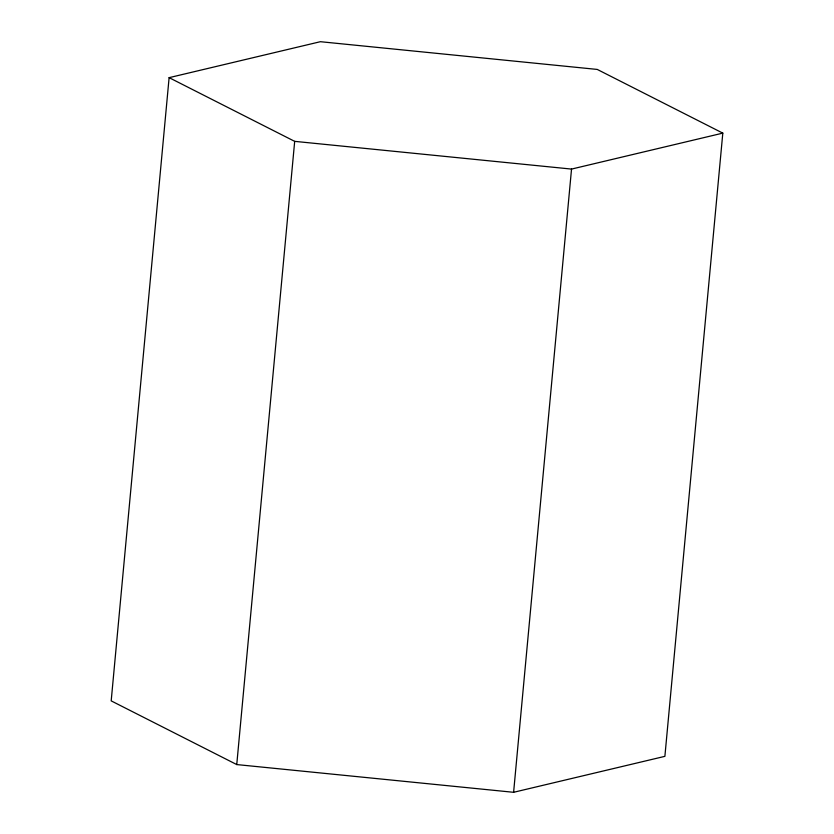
<?xml version="1.0" encoding="UTF-8"?>
<svg xmlns="http://www.w3.org/2000/svg" width="834" height="834" viewBox="0 0 834 834"><rect width="100%" height="100%" fill="white"/><g stroke="black" fill="none" stroke-linecap="round" stroke-linejoin="round"><path stroke-width="1.25" d="M169.114 77.656L111.193 700.873L236.752 764.569L513.608 792.3L664.886 756.344L722.807 133.127L597.248 69.43L320.392 41.7L169.114 77.656L294.683 141.353L571.53 169.083L722.807 133.127M236.752 764.569L294.683 141.353M513.608 792.3L571.53 169.083"/></g></svg>
